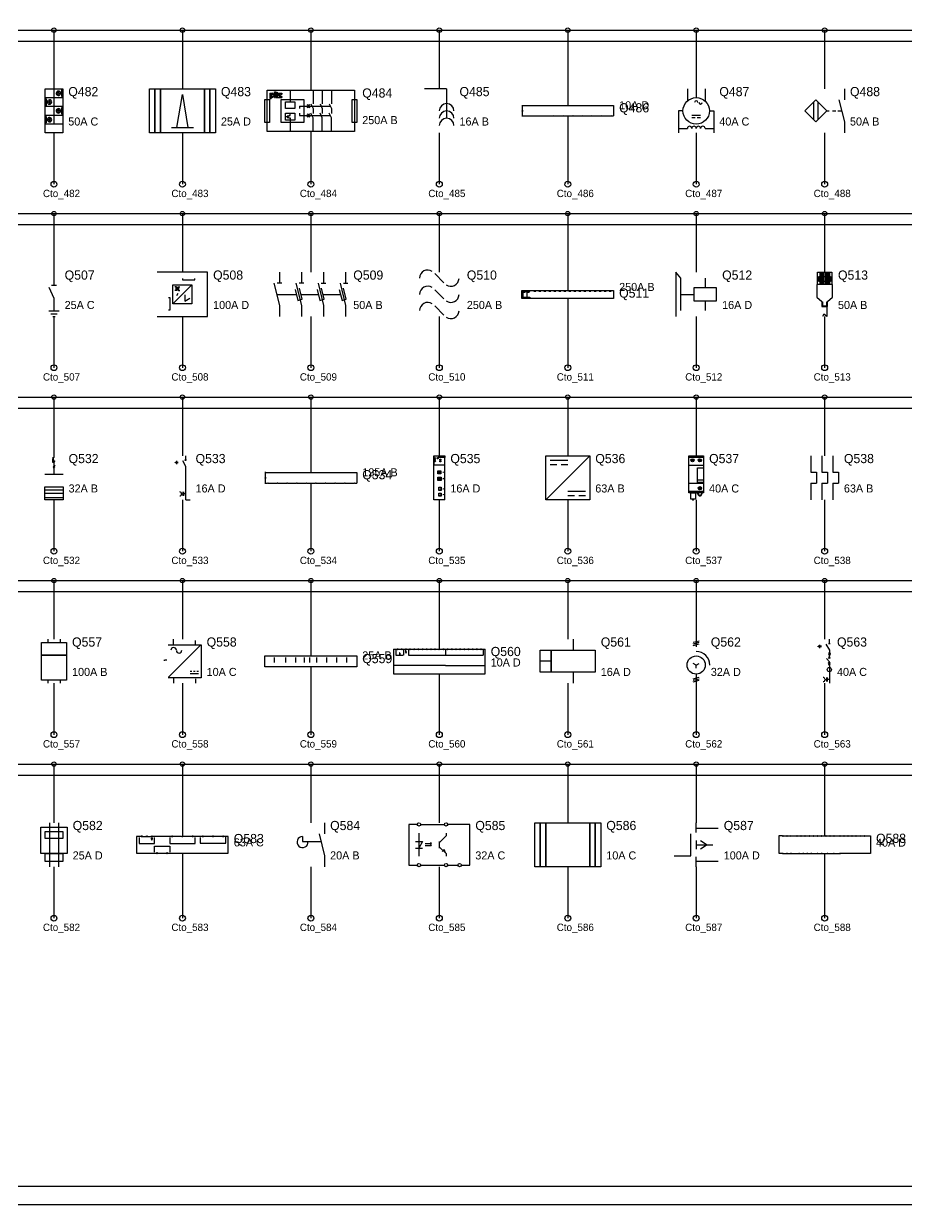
# Model space of a CAD drawing. Header units: metres. Extents: x 2 to 99, y 2 to 133.
# Drawn here: x 27.17 to 51.23, y 2 to 34.18 of the extents above; entities that cross this region are included whole.
import ezdxf

# ---------------------------------------------------------------- set-up
doc = ezdxf.new("R2010")
doc.units = ezdxf.units.M
for name, color, linetype in [('BARRAS_BUSBAR', 7, 'Continuous'), ('COMPONENTES', 7, 'Continuous'), ('FORMATO_LAMINA', 7, 'Continuous'), ('LINEAS_FUERZA', 7, 'Continuous'), ('TEXTOS_CIRCUITO', 7, 'Continuous')]:
    doc.layers.add(name, color=color, linetype=linetype)

msp = doc.modelspace()

# ---------------------------------------------------------------- linework, layer by layer
at = {"layer": 'BARRAS_BUSBAR'}
for p, q in [((5, 34), (96, 34)), ((5, 33.7), (96, 33.7)), ((5, 29), (96, 29)), ((5, 28.7), (96, 28.7)), ((5, 24), (96, 24)), ((5, 23.7), (96, 23.7)), ((5, 19), (96, 19)), ((5, 18.7), (96, 18.7)), ((5, 14), (96, 14)), ((5, 13.7), (96, 13.7))]:
    msp.add_line(p, q, dxfattribs=at)
at = {"layer": 'COMPONENTES'}
for p, q in [((28, 32.4), (28, 31.44)), ((33.886, 32.28), (33.886, 32.136)), ((33.886, 32.28), (33.944, 32.28)), ((33.915, 32.257), (33.915, 32.136)), ((33.915, 32.257), (33.939, 32.257)), ((33.924, 32.188), (33.924, 32.165)), ((33.924, 32.188), (33.939, 32.188)), ((34.011, 32.28), (34.011, 32.165)), ((34.011, 32.28), (34.04, 32.28)), ((34.04, 32.28), (34.04, 32.165)), ((34.052, 32.308), (34.081, 32.308)), ((34.052, 32.308), (34.052, 32.165)), ((34.081, 32.308), (34.081, 32.165)), ((34.093, 32.28), (34.093, 32.257)), ((34.093, 32.28), (34.209, 32.28)), ((34.167, 32.257), (34.093, 32.188)), ((34.093, 32.257), (34.167, 32.257)), ((34.093, 32.188), (34.093, 32.165)), ((34.209, 32.257), (34.135, 32.188)), ((34.135, 32.188), (34.209, 32.188)), ((34.209, 32.28), (34.209, 32.257)), ((34.209, 32.188), (34.209, 32.165)), ((34.438, 32.362), (34.438, 32.05)), ((35.062, 32.362), (35.062, 31.987)), ((35.312, 32.362), (35.312, 31.987)), ((35.562, 32.362), (35.562, 31.987)), ((38.7, 32.4), (38.1, 32.4)), ((38.7, 32.4), (38.7, 32)), ((38.7, 32.2), (38.7, 31.8)), ((45.26, 32.4), (45.26, 32.076)), ((45.5, 32.4), (45.5, 32.16)), ((45.74, 32.4), (45.74, 32.076)), ((49.54, 32.4), (49.54, 32.1)), ((33.886, 32.136), (33.915, 32.136)), ((33.924, 32.165), (33.944, 32.165)), ((34.011, 32.165), (34.04, 32.165)), ((34.052, 32.165), (34.081, 32.165)), ((34.093, 32.165), (34.209, 32.165)), ((34.688, 31.925), (34.688, 31.862)), ((34.688, 31.925), (35.538, 31.925)), ((38.7, 32), (38.7, 31.6)), ((40.766, 31.942), (40.822, 31.942)), ((40.842, 31.942), (41.083, 31.942)), ((41.103, 31.942), (41.345, 31.942)), ((41.364, 31.942), (43.25, 31.942)), ((43.25, 31.942), (43.25, 31.661)), ((34.362, 31.637), (34.312, 31.637)), ((34.362, 31.675), (34.362, 31.6)), ((34.438, 31.55), (34.438, 31.237)), ((34.688, 31.737), (34.688, 31.675)), ((34.688, 31.675), (35.538, 31.675)), ((40.766, 31.661), (41.606, 31.661)), ((41.626, 31.661), (41.868, 31.661)), ((41.887, 31.661), (42.129, 31.661)), ((42.149, 31.661), (42.391, 31.661)), ((42.41, 31.661), (42.652, 31.661)), ((42.672, 31.661), (42.913, 31.661)), ((42.933, 31.661), (43.175, 31.661)), ((43.194, 31.661), (43.25, 31.661)), ((45.14, 31.8), (45.02, 31.8)), ((45.02, 31.8), (45.02, 31.2)), ((45.38, 31.68), (45.62, 31.68)), ((45.38, 31.62), (45.476, 31.62)), ((45.524, 31.62), (45.62, 31.62)), ((45.86, 31.8), (45.98, 31.8)), ((45.98, 31.8), (45.98, 31.2)), ((49.06, 31.8), (49.12, 31.8)), ((49.21, 31.8), (49.3, 31.8)), ((49.36, 31.8), (49.45, 31.8)), ((31.2, 31.35), (31.8, 31.35)), ((45.02, 31.32), (45.26, 31.32)), ((45.74, 31.32), (45.98, 31.32)), ((28, 27.4), (28, 27.047)), ((34.145, 27.4), (34.145, 27.1)), ((34.745, 27.4), (34.745, 27.1)), ((35.345, 27.4), (35.345, 27.1)), ((35.945, 27.4), (35.945, 27.1)), ((38.374, 27.368), (38.626, 27.116)), ((48.865, 27.4), (48.865, 27.284)), ((48.903, 27.4), (48.903, 27.284)), ((48.942, 27.4), (48.942, 27.284)), ((48.981, 27.4), (48.981, 27.284)), ((49.019, 27.4), (49.019, 27.284)), ((49.058, 27.4), (49.058, 27.284)), ((49.097, 27.4), (49.097, 27.284)), ((49.135, 27.4), (49.135, 27.284)), ((27.929, 27.047), (28.071, 27.047)), ((31.243, 26.543), (31.757, 27.057)), ((34.205, 27.1), (34.085, 27.1)), ((34.805, 27.1), (34.685, 27.1)), ((35.285, 27.1), (35.405, 27.1)), ((35.885, 27.1), (36.005, 27.1)), ((45.744, 27.244), (45.744, 26.978)), ((48.865, 27.284), (48.865, 27.071)), ((48.903, 27.284), (48.903, 27.071)), ((48.942, 27.284), (48.942, 27.071)), ((48.981, 27.284), (48.981, 27.071)), ((49.019, 27.284), (49.019, 27.071)), ((49.058, 27.284), (49.058, 27.071)), ((49.097, 27.284), (49.097, 27.071)), ((49.135, 27.284), (49.135, 27.071)), ((27.859, 26.994), (28, 26.694)), ((31.329, 27.006), (31.294, 27.006)), ((31.329, 26.903), (31.294, 26.903)), ((31.346, 26.766), (31.38, 26.834)), ((31.397, 27.006), (31.431, 27.006)), ((31.397, 26.903), (31.431, 26.903)), ((34.085, 26.8), (34.595, 26.8)), ((34.715, 26.8), (35.195, 26.8)), ((35.345, 26.8), (35.795, 26.8)), ((38.374, 26.926), (38.626, 26.674)), ((40.777, 26.879), (40.777, 26.729)), ((40.805, 26.909), (40.805, 26.879)), ((40.805, 26.724), (40.805, 26.693)), ((40.859, 26.909), (40.859, 26.879)), ((40.859, 26.724), (40.859, 26.694)), ((40.886, 26.878), (40.886, 26.728)), ((40.914, 26.909), (40.914, 26.879)), ((40.914, 26.724), (40.914, 26.694)), ((45.078, 26.8), (45.433, 26.8)), ((46.056, 26.978), (45.433, 26.978)), ((45.433, 26.978), (45.433, 26.622)), ((46.056, 26.622), (46.056, 26.978)), ((28, 26.694), (28, 26.341)), ((38.374, 26.484), (38.626, 26.232)), ((45.433, 26.622), (46.056, 26.622)), ((45.744, 26.622), (45.744, 26.356)), ((48.923, 26.587), (48.961, 26.587)), ((48.923, 26.548), (48.961, 26.548)), ((48.923, 26.51), (48.961, 26.51)), ((49.039, 26.587), (49.077, 26.587)), ((49.039, 26.548), (49.077, 26.548)), ((49.039, 26.51), (49.077, 26.51)), ((28.141, 26.341), (27.859, 26.341)), ((27.912, 26.271), (28.088, 26.271)), ((27.965, 26.2), (28.035, 26.2)), ((27.988, 22.317), (27.959, 22.317)), ((27.959, 22.317), (27.959, 22.222)), ((27.959, 22.255), (28.017, 22.255)), ((27.959, 22.222), (28.017, 22.222)), ((28.008, 22.367), (27.992, 22.35)), ((27.992, 22.367), (28.008, 22.35)), ((28, 22.4), (28, 22.359)), ((28, 22.263), (28.017, 22.263)), ((28, 22.247), (28.017, 22.247)), ((28, 22.243), (28, 22.234)), ((28, 22.21), (28, 22.193)), ((28.017, 22.263), (28.017, 22.247)), ((31.292, 22.218), (31.292, 22.207)), ((31.314, 22.239), (31.314, 22.196)), ((31.335, 22.261), (31.335, 22.175)), ((31.346, 22.218), (31.356, 22.218)), ((31.367, 22.239), (31.367, 22.196)), ((31.565, 22.293), (31.608, 22.293)), ((31.587, 22.4), (31.587, 22.293)), ((38.349, 21.2), (38.349, 22.4)), ((38.349, 22.4), (38.651, 22.4)), ((38.356, 22.143), (38.356, 22.4)), ((38.363, 22.344), (38.385, 22.323)), ((38.363, 22.323), (38.385, 22.344)), ((38.363, 22.302), (38.385, 22.281)), ((38.363, 22.281), (38.385, 22.302)), ((38.365, 22.262), (38.386, 22.241)), ((38.365, 22.241), (38.386, 22.262)), ((38.444, 22.344), (38.465, 22.323)), ((38.444, 22.323), (38.465, 22.344)), ((38.517, 22.304), (38.539, 22.283)), ((38.517, 22.283), (38.539, 22.304)), ((38.517, 22.262), (38.539, 22.241)), ((38.517, 22.241), (38.539, 22.262)), ((38.644, 22.357), (38.644, 22.143)), ((38.651, 21.2), (38.651, 22.4)), ((41.4, 21.2), (42.6, 22.4)), ((41.52, 22.28), (42, 22.28)), ((48.625, 22.4), (48.625, 21.95)), ((48.925, 22.4), (48.925, 21.95)), ((49.225, 22.4), (49.225, 21.95)), ((27.752, 21.903), (28.248, 21.903)), ((28.021, 22.127), (27.979, 22.086)), ((28.021, 22.102), (27.979, 22.061)), ((28, 22.193), (28, 21.903)), ((33.766, 21.944), (36.25, 21.944)), ((36.25, 21.944), (36.25, 21.656)), ((38.644, 22.143), (38.356, 22.143)), ((38.474, 21.961), (38.474, 21.936)), ((38.474, 21.961), (38.487, 21.961)), ((38.474, 21.936), (38.487, 21.936)), ((38.487, 21.961), (38.487, 21.971)), ((38.487, 21.971), (38.502, 21.971)), ((38.487, 21.936), (38.487, 21.926)), ((38.487, 21.926), (38.502, 21.926)), ((38.522, 21.971), (38.532, 21.971)), ((38.522, 21.926), (38.532, 21.926)), ((38.527, 21.966), (38.532, 21.966)), ((38.527, 21.961), (38.532, 21.961)), ((38.527, 21.956), (38.532, 21.956)), ((38.527, 21.951), (38.532, 21.951)), ((38.527, 21.946), (38.532, 21.946)), ((38.527, 21.941), (38.532, 21.941)), ((38.527, 21.936), (38.532, 21.936)), ((38.527, 21.931), (38.532, 21.931)), ((41.52, 22.16), (41.7, 22.16)), ((41.82, 22.16), (42, 22.16)), ((48.625, 21.95), (48.775, 21.95)), ((48.775, 21.95), (48.775, 21.65)), ((48.925, 21.95), (49.075, 21.95)), ((49.075, 21.95), (49.075, 21.65)), ((49.225, 21.95), (49.375, 21.95)), ((49.375, 21.95), (49.375, 21.65)), ((33.766, 21.656), (33.822, 21.656)), ((33.842, 21.656), (34.083, 21.656)), ((34.103, 21.656), (34.345, 21.656)), ((34.364, 21.656), (34.606, 21.656)), ((34.626, 21.656), (34.868, 21.656)), ((34.887, 21.656), (35.129, 21.656)), ((35.149, 21.656), (35.391, 21.656)), ((35.41, 21.656), (35.652, 21.656)), ((35.672, 21.656), (35.913, 21.656)), ((35.933, 21.656), (36.175, 21.656)), ((36.194, 21.656), (36.25, 21.656)), ((38.477, 21.786), (38.477, 21.761)), ((38.477, 21.786), (38.489, 21.786)), ((38.477, 21.761), (38.489, 21.761)), ((38.489, 21.786), (38.489, 21.796)), ((38.489, 21.796), (38.504, 21.796)), ((38.489, 21.761), (38.489, 21.751)), ((38.489, 21.751), (38.504, 21.751)), ((38.524, 21.796), (38.534, 21.796)), ((38.524, 21.751), (38.534, 21.751)), ((38.529, 21.791), (38.534, 21.791)), ((38.529, 21.786), (38.534, 21.786)), ((38.529, 21.781), (38.534, 21.781)), ((38.529, 21.776), (38.534, 21.776)), ((38.529, 21.771), (38.534, 21.771)), ((38.529, 21.766), (38.534, 21.766)), ((38.529, 21.761), (38.534, 21.761)), ((38.529, 21.756), (38.534, 21.756)), ((48.625, 21.65), (48.625, 21.2)), ((48.625, 21.65), (48.775, 21.65)), ((48.925, 21.65), (48.925, 21.2)), ((48.925, 21.65), (49.075, 21.65)), ((49.225, 21.65), (49.225, 21.2)), ((49.225, 21.65), (49.375, 21.65)), ((27.752, 21.469), (28.248, 21.469)), ((27.752, 21.386), (28.248, 21.386)), ((27.752, 21.262), (28.248, 21.262)), ((31.48, 21.361), (31.512, 21.361)), ((31.514, 21.414), (31.514, 21.307)), ((31.533, 21.414), (31.533, 21.307)), ((31.587, 21.361), (31.533, 21.361)), ((42, 21.44), (42.48, 21.44)), ((42, 21.32), (42.18, 21.32)), ((42.3, 21.32), (42.48, 21.32)), ((45.557, 21.336), (45.53, 21.393)), ((45.55, 21.381), (45.544, 21.393)), ((45.55, 21.382), (45.569, 21.342)), ((45.562, 21.393), (45.553, 21.389)), ((45.651, 21.382), (45.632, 21.342)), ((45.639, 21.393), (45.648, 21.389)), ((45.641, 21.331), (45.641, 21.331)), ((45.644, 21.336), (45.671, 21.393)), ((45.651, 21.381), (45.656, 21.393)), ((31.59, 21.2), (31.708, 21.2)), ((38.651, 21.2), (38.349, 21.2)), ((27.829, 17.4), (27.829, 17.314)), ((28.171, 17.4), (28.171, 17.331)), ((31.26, 17.25), (31.26, 17.4)), ((42.15, 17.4), (42.15, 17.1)), ((45.5, 17.4), (45.5, 17.193)), ((49.125, 17.4), (49.125, 17.287)), ((31.995, 17.235), (31.125, 16.365)), ((31.86, 17.25), (31.86, 17.37)), ((37.25, 17.128), (37.25, 16.458)), ((37.25, 17.128), (37.347, 17.128)), ((37.318, 17.122), (37.318, 16.969)), ((37.381, 17.128), (37.46, 17.128)), ((37.494, 17.128), (37.574, 17.128)), ((37.523, 17.122), (37.523, 16.969)), ((37.568, 17.054), (37.614, 17.054)), ((37.591, 17.054), (37.591, 17.111)), ((37.608, 17.128), (37.688, 17.128)), ((37.659, 17.128), (37.659, 16.969)), ((37.722, 17.128), (37.801, 17.128)), ((37.835, 17.128), (37.915, 17.128)), ((37.949, 17.128), (38.028, 17.128)), ((38.062, 17.128), (38.142, 17.128)), ((38.176, 17.128), (38.256, 17.128)), ((38.29, 17.128), (38.369, 17.128)), ((38.403, 17.128), (38.483, 17.128)), ((38.517, 17.128), (38.597, 17.128)), ((38.631, 17.128), (38.71, 17.128)), ((38.67, 17.128), (38.67, 16.969)), ((38.744, 17.128), (38.824, 17.128)), ((38.858, 17.128), (38.938, 17.128)), ((38.972, 17.128), (39.051, 17.128)), ((39.085, 17.128), (39.165, 17.128)), ((39.199, 17.128), (39.278, 17.128)), ((39.312, 17.128), (39.392, 17.128)), ((39.426, 17.128), (39.506, 17.128)), ((39.54, 17.128), (39.619, 17.128)), ((39.653, 17.128), (39.733, 17.128)), ((39.693, 17.128), (39.693, 16.969)), ((39.733, 17.128), (39.75, 17.128)), ((39.75, 16.458), (39.75, 17.128)), ((45.417, 17.317), (45.583, 17.359)), ((45.417, 17.276), (45.583, 17.317)), ((45.417, 17.234), (45.583, 17.276)), ((48.814, 17.208), (48.814, 17.196)), ((48.836, 17.23), (48.836, 17.185)), ((48.859, 17.253), (48.859, 17.162)), ((48.87, 17.208), (48.882, 17.208)), ((48.893, 17.23), (48.893, 17.185)), ((49.102, 17.287), (49.148, 17.287)), ((30.99, 16.83), (31.02, 16.83)), ((31.08, 16.83), (31.02, 16.83)), ((34.011, 16.765), (34.011, 16.9)), ((34.317, 16.765), (34.317, 16.9)), ((34.588, 16.765), (34.588, 16.9)), ((34.825, 16.765), (34.825, 16.9)), ((34.961, 16.9), (34.961, 16.765)), ((35.165, 16.765), (35.165, 16.9)), ((35.436, 16.765), (35.436, 16.9)), ((35.707, 16.765), (35.707, 16.9)), ((35.979, 16.765), (35.979, 16.9)), ((37.318, 16.969), (37.517, 16.969)), ((37.58, 17.043), (37.602, 17.043)), ((37.585, 17.032), (37.597, 17.032)), ((37.659, 16.969), (38.67, 16.969)), ((38.67, 16.969), (39.693, 16.969)), ((41.55, 16.8), (41.25, 16.8)), ((45.5, 16.697), (45.417, 16.738)), ((45.5, 16.697), (45.583, 16.738)), ((49.128, 17.016), (49.105, 16.97)), ((49.128, 17.049), (49.106, 17.004)), ((49.151, 16.879), (49.106, 16.925)), ((49.106, 16.879), (49.151, 16.925)), ((49.128, 16.732), (49.106, 16.777)), ((49.128, 16.698), (49.106, 16.743)), ((49.128, 17.049), (49.151, 17.004)), ((49.128, 17.016), (49.151, 16.97)), ((49.128, 16.902), (49.128, 17.004)), ((49.128, 16.732), (49.151, 16.777)), ((49.128, 16.698), (49.151, 16.743)), ((31.71, 16.53), (31.755, 16.53)), ((31.71, 16.47), (31.935, 16.47)), ((31.8, 16.53), (31.845, 16.53)), ((31.89, 16.53), (31.935, 16.53)), ((38.665, 16.685), (37.25, 16.685)), ((37.256, 16.458), (38.659, 16.458)), ((38.665, 16.685), (39.744, 16.685)), ((38.665, 16.458), (39.75, 16.458)), ((42.15, 16.5), (42.15, 16.2)), ((45.5, 16.614), (45.5, 16.697)), ((45.5, 16.448), (45.5, 16.2)), ((49.128, 16.687), (49.128, 16.2)), ((27.829, 16.286), (27.829, 16.2)), ((28.171, 16.286), (28.171, 16.2)), ((31.26, 16.35), (31.26, 16.2)), ((31.86, 16.32), (31.86, 16.2)), ((45.417, 16.324), (45.583, 16.366)), ((45.417, 16.283), (45.583, 16.324)), ((45.417, 16.241), (45.583, 16.283)), ((49.012, 16.302), (49.046, 16.302)), ((49.049, 16.358), (49.049, 16.245)), ((49.068, 16.358), (49.068, 16.245)), ((49.125, 16.302), (49.068, 16.302)), ((27.88, 12.4), (27.88, 11.2)), ((28.12, 12.4), (28.12, 11.2)), ((35.375, 12.4), (35.375, 12.1)), ((38.002, 12.354), (38.629, 12.354)), ((45.5, 12.13), (45.5, 12.4)), ((45.5, 12.25), (46.1, 12.25)), ((30.41, 12.029), (30.507, 12.029)), ((30.549, 12.029), (30.646, 12.029)), ((30.639, 11.967), (30.694, 11.967)), ((30.646, 11.953), (30.688, 11.953)), ((30.66, 11.939), (30.674, 11.939)), ((30.667, 12.008), (30.667, 11.974)), ((31.201, 12.029), (30.688, 12.029)), ((31.479, 12.029), (31.243, 12.029)), ((31.757, 12.029), (31.521, 12.029)), ((32.035, 12.029), (31.799, 12.029)), ((32.312, 12.029), (32.076, 12.029)), ((32.59, 12.029), (32.354, 12.029)), ((37.946, 12.114), (37.946, 11.486)), ((45.5, 11.92), (45.5, 11.68)), ((47.844, 12.039), (47.75, 12.039)), ((47.75, 12.039), (47.75, 11.561)), ((47.872, 12.039), (47.956, 12.039)), ((47.983, 12.039), (48.067, 12.039)), ((48.094, 12.039), (48.233, 12.039)), ((48.261, 12.039), (48.344, 12.039)), ((48.372, 12.039), (48.456, 12.039)), ((48.483, 12.039), (48.567, 12.039)), ((48.594, 12.039), (48.678, 12.039)), ((48.706, 12.039), (48.789, 12.039)), ((48.817, 12.039), (48.9, 12.039)), ((48.928, 12.039), (49.017, 12.039)), ((49.044, 12.039), (49.128, 12.039)), ((49.15, 12.039), (49.233, 12.039)), ((49.272, 12.039), (49.406, 12.039)), ((49.428, 12.039), (49.511, 12.039)), ((49.55, 12.039), (49.628, 12.039)), ((49.656, 12.039), (49.739, 12.039)), ((49.772, 12.039), (49.85, 12.039)), ((49.878, 12.039), (49.961, 12.039)), ((49.989, 12.039), (50.072, 12.039)), ((50.1, 12.039), (50.25, 12.039)), ((34.805, 11.89), (35.285, 11.89)), ((37.854, 11.708), (38.038, 11.708)), ((38.112, 11.837), (38.26, 11.837)), ((38.112, 11.782), (38.26, 11.782)), ((38.5, 11.892), (38.5, 11.708)), ((45.5, 11.8), (45.95, 11.8)), ((30.826, 11.571), (31.062, 11.571)), ((45.5, 11.2), (45.5, 11.47)), ((45.5, 11.35), (46.1, 11.35)), ((47.844, 11.561), (47.756, 11.561)), ((47.875, 11.561), (47.958, 11.561)), ((47.986, 11.561), (48.069, 11.561)), ((48.094, 11.561), (48.294, 11.561)), ((48.322, 11.561), (48.4, 11.561)), ((48.433, 11.561), (48.511, 11.561)), ((48.539, 11.561), (48.622, 11.561)), ((48.65, 11.561), (48.789, 11.561)), ((48.817, 11.561), (48.9, 11.561)), ((48.928, 11.561), (49.061, 11.561)), ((49.1, 11.561), (49.233, 11.561)), ((49.267, 11.561), (49.4, 11.561)), ((38.002, 11.246), (38.629, 11.246)), ((38.74, 11.246), (38.998, 11.246))]:
    msp.add_line(p, q, dxfattribs=at)
for points in [[(27.76, 32.4), (28.24, 32.4), (28.24, 31.2), (27.76, 31.2)], [(28.21, 32.37), (28.24, 32.37), (28.24, 32.19), (28.21, 32.19)], [(28.21, 32.31), (28.24, 32.31), (28.24, 32.25), (28.21, 32.25)], [(30.6, 32.4), (30.75, 32.4), (30.75, 31.2), (30.6, 31.2)], [(30.75, 32.4), (30.9, 32.4), (30.9, 31.2), (30.75, 31.2)], [(30.9, 32.4), (32.1, 32.4), (32.1, 31.2), (30.9, 31.2)], [(32.1, 32.4), (32.25, 32.4), (32.25, 31.2), (32.1, 31.2)], [(32.25, 32.4), (32.4, 32.4), (32.4, 31.2), (32.25, 31.2)], [(33.812, 32.362), (36.188, 32.362), (36.188, 31.237), (33.812, 31.237)], [(27.76, 32.16), (28.24, 32.16), (28.24, 31.92), (27.76, 31.92)], [(27.76, 32.13), (27.79, 32.13), (27.79, 31.95), (27.76, 31.95)], [(27.76, 32.07), (27.79, 32.07), (27.79, 32.01), (27.76, 32.01)], [(28.21, 31.89), (28.24, 31.89), (28.24, 31.71), (28.21, 31.71)], [(33.75, 32.112), (33.875, 32.112), (33.875, 31.487), (33.75, 31.487)], [(34.188, 32.112), (34.812, 32.112), (34.812, 31.487), (34.188, 31.487)], [(34.312, 32.05), (34.562, 32.05), (34.562, 31.862), (34.312, 31.862)], [(36.125, 32.112), (36.25, 32.112), (36.25, 31.487), (36.125, 31.487)], [(27.76, 31.68), (28.24, 31.68), (28.24, 31.44), (27.76, 31.44)], [(27.76, 31.65), (27.79, 31.65), (27.79, 31.47), (27.76, 31.47)], [(27.76, 31.59), (27.79, 31.59), (27.79, 31.53), (27.76, 31.53)], [(28.21, 31.83), (28.24, 31.83), (28.24, 31.77), (28.21, 31.77)], [(34.312, 31.737), (34.562, 31.737), (34.562, 31.55), (34.312, 31.55)], [(31.243, 27.057), (31.757, 27.057), (31.757, 26.543), (31.243, 26.543)], [(48.845, 27.284), (49.155, 27.284), (49.155, 27.148), (48.845, 27.148)], [(31.329, 27.006), (31.346, 27.006), (31.346, 26.903), (31.329, 26.903)], [(31.38, 27.006), (31.397, 27.006), (31.397, 26.903), (31.38, 26.903)], [(40.75, 26.909), (43.25, 26.909), (43.25, 26.691), (40.75, 26.691)], [(38.491, 22.4), (38.651, 22.4), (38.651, 22.357), (38.491, 22.357)], [(41.4, 22.4), (42.6, 22.4), (42.6, 21.2), (41.4, 21.2)], [(45.299, 22.4), (45.701, 22.4), (45.701, 21.393), (45.299, 21.393)], [(45.299, 22.4), (45.701, 22.4), (45.701, 22.355), (45.299, 22.355)], [(38.457, 21.991), (38.544, 21.991), (38.544, 21.904), (38.457, 21.904)], [(38.457, 21.991), (38.467, 21.991), (38.467, 21.974), (38.457, 21.974)], [(38.457, 21.921), (38.467, 21.921), (38.467, 21.904), (38.457, 21.904)], [(38.502, 21.984), (38.507, 21.984), (38.507, 21.914), (38.502, 21.914)], [(38.507, 21.984), (38.532, 21.984), (38.532, 21.914), (38.507, 21.914)], [(45.299, 22.148), (45.701, 22.148), (45.701, 21.645), (45.299, 21.645)], [(45.534, 22.076), (45.701, 22.076), (45.701, 21.74), (45.534, 21.74)], [(38.459, 21.816), (38.547, 21.816), (38.547, 21.728), (38.459, 21.728)], [(38.459, 21.816), (38.469, 21.816), (38.469, 21.798), (38.459, 21.798)], [(38.459, 21.746), (38.469, 21.746), (38.469, 21.728), (38.459, 21.728)], [(38.504, 21.809), (38.509, 21.809), (38.509, 21.738), (38.504, 21.738)], [(38.509, 21.809), (38.534, 21.809), (38.534, 21.738), (38.509, 21.738)], [(45.534, 21.741), (45.701, 21.741), (45.701, 21.674), (45.534, 21.674)], [(27.752, 21.552), (28.248, 21.552), (28.248, 21.2), (27.752, 21.2)], [(38.484, 21.545), (38.549, 21.545), (38.549, 21.458), (38.484, 21.458)], [(38.484, 21.385), (38.549, 21.385), (38.549, 21.297), (38.484, 21.297)], [(38.489, 21.538), (38.544, 21.538), (38.544, 21.465), (38.489, 21.465)], [(38.489, 21.377), (38.544, 21.377), (38.544, 21.305), (38.489, 21.305)], [(45.299, 21.438), (45.701, 21.438), (45.701, 21.393), (45.299, 21.393)], [(45.349, 21.393), (45.48, 21.393), (45.48, 21.222), (45.349, 21.222)], [(27.657, 17.314), (28.343, 17.314), (28.343, 16.971), (27.657, 16.971)], [(41.25, 17.1), (41.55, 17.1), (41.55, 16.5), (41.25, 16.5)], [(41.55, 17.1), (42.75, 17.1), (42.75, 16.5), (41.55, 16.5)], [(27.657, 16.971), (28.343, 16.971), (28.343, 16.286), (27.657, 16.286)], [(33.75, 16.949), (36.25, 16.949), (36.25, 16.651), (33.75, 16.651)], [(27.64, 12.28), (28.36, 12.28), (28.36, 11.56), (27.64, 11.56)], [(41.1, 12.4), (41.25, 12.4), (41.25, 11.2), (41.1, 11.2)], [(41.25, 12.4), (41.4, 12.4), (41.4, 11.2), (41.25, 11.2)], [(41.4, 12.4), (42.6, 12.4), (42.6, 11.2), (41.4, 11.2)], [(42.6, 12.4), (42.75, 12.4), (42.75, 11.2), (42.6, 11.2)], [(42.75, 12.4), (42.9, 12.4), (42.9, 11.2), (42.75, 11.2)], [(27.76, 12.16), (28.24, 12.16), (28.24, 11.968), (27.76, 11.968)], [(27.76, 11.56), (28.24, 11.56), (28.24, 11.344), (27.76, 11.344)]]:
    msp.add_lwpolyline(points, close=True, dxfattribs=at)
for points in [[(31.35, 31.35), (31.5, 32.25), (31.65, 31.35)], [(35, 31.987), (35.062, 31.862), (35.062, 31.729)], [(35.25, 31.987), (35.312, 31.862), (35.312, 31.729)], [(35.5, 31.987), (35.562, 31.862), (35.562, 31.729)], [(40.766, 31.642), (40.766, 31.792), (40.75, 31.802), (40.783, 31.802), (40.766, 31.811), (40.766, 31.958)], [(48.76, 32.1), (48.46, 31.8), (48.76, 31.5), (49.06, 31.8), (48.76, 32.1), (48.7, 32.04), (48.7, 31.59), (48.7, 31.56), (48.76, 31.5), (48.82, 31.56), (48.82, 32.04)], [(49.39, 32.1), (49.54, 31.5), (49.54, 31.2)], [(34.362, 31.637), (34.413, 31.675), (34.438, 31.675), (34.438, 31.712)], [(34.362, 31.637), (34.375, 31.662), (34.388, 31.65)], [(34.362, 31.637), (34.413, 31.612), (34.438, 31.612), (34.438, 31.55)], [(35.062, 31.237), (35.062, 31.612), (35, 31.737)], [(35.312, 31.237), (35.312, 31.612), (35.25, 31.737)], [(35.562, 31.237), (35.562, 31.612), (35.5, 31.737)], [(30.814, 26.2), (32.186, 26.2), (32.186, 27.4), (30.814, 27.4)], [(45.078, 26.356), (45.078, 27.244), (44.944, 27.4), (44.944, 26.2)], [(48.806, 27.4), (49.194, 27.4), (49.194, 27.071), (48.806, 27.071), (48.806, 27.4), (48.826, 27.4)], [(31.5, 27.229), (31.5, 27.194), (31.843, 27.194), (31.843, 27.229)], [(33.995, 27.1), (34.145, 26.5), (34.145, 26.2)], [(34.595, 27.1), (34.745, 26.5), (34.745, 26.2)], [(35.195, 27.1), (35.345, 26.5), (35.345, 26.2)], [(35.795, 27.1), (35.945, 26.5), (35.945, 26.2)], [(48.787, 27.071), (48.787, 26.723), (48.923, 26.606), (48.923, 26.471), (49.077, 26.471), (49.077, 26.606), (49.213, 26.723), (49.213, 27.071), (48.806, 27.071)], [(31.123, 26.714), (31.157, 26.714), (31.157, 26.371), (31.123, 26.371)], [(31.569, 26.783), (31.569, 26.611), (31.706, 26.697)], [(34.574, 26.935), (34.649, 26.635), (34.766, 26.665), (34.691, 26.965)], [(35.174, 26.935), (35.249, 26.635), (35.366, 26.665), (35.291, 26.965)], [(35.774, 26.935), (35.849, 26.635), (35.966, 26.665), (35.891, 26.965)], [(40.75, 26.906), (40.75, 26.879), (40.968, 26.879), (40.968, 26.909)], [(40.75, 26.694), (40.75, 26.726), (40.968, 26.726), (40.968, 26.694)], [(40.832, 26.879), (40.832, 26.852), (40.777, 26.852)], [(40.941, 26.876), (40.941, 26.849), (40.886, 26.849)], [(41.078, 26.906), (41.078, 26.882), (41.132, 26.882), (41.132, 26.906)], [(41.214, 26.906), (41.214, 26.882), (41.269, 26.882), (41.269, 26.906)], [(41.35, 26.906), (41.35, 26.882), (41.405, 26.882), (41.405, 26.906)], [(41.487, 26.906), (41.487, 26.882), (41.541, 26.882), (41.541, 26.906)], [(41.623, 26.906), (41.623, 26.882), (41.678, 26.882), (41.678, 26.906)], [(41.76, 26.906), (41.76, 26.882), (41.814, 26.882), (41.814, 26.906)], [(41.896, 26.906), (41.896, 26.882), (41.951, 26.882), (41.951, 26.906)], [(42.033, 26.906), (42.033, 26.882), (42.087, 26.882), (42.087, 26.906)], [(42.169, 26.906), (42.169, 26.882), (42.224, 26.882), (42.224, 26.906)], [(42.306, 26.906), (42.306, 26.882), (42.36, 26.882), (42.36, 26.906)], [(42.442, 26.906), (42.442, 26.882), (42.497, 26.882), (42.497, 26.906)], [(42.579, 26.906), (42.579, 26.882), (42.633, 26.882), (42.633, 26.906)], [(42.715, 26.906), (42.715, 26.882), (42.77, 26.882), (42.77, 26.906)], [(42.852, 26.906), (42.852, 26.882), (42.906, 26.882), (42.906, 26.906)], [(42.988, 26.906), (42.988, 26.882), (43.043, 26.882), (43.043, 26.906)], [(43.124, 26.906), (43.124, 26.882), (43.179, 26.882), (43.179, 26.906)], [(48.942, 26.49), (49.058, 26.49), (49.058, 26.2), (48.981, 26.258), (48.942, 26.2)], [(28, 22.263), (28, 22.276), (27.979, 22.359)], [(31.501, 22.271), (31.587, 22.121), (31.587, 21.2)], [(45.391, 22.308), (45.402, 22.288), (45.422, 22.299), (45.43, 22.285), (45.411, 22.274), (45.422, 22.255), (45.407, 22.246), (45.396, 22.265), (45.377, 22.254), (45.368, 22.269), (45.388, 22.28), (45.376, 22.299)], [(45.592, 22.308), (45.603, 22.288), (45.623, 22.299), (45.631, 22.285), (45.612, 22.274), (45.623, 22.255), (45.608, 22.246), (45.597, 22.265), (45.578, 22.254), (45.57, 22.269), (45.589, 22.28), (45.578, 22.299)], [(33.766, 21.64), (33.766, 21.793), (33.75, 21.803), (33.783, 21.803), (33.766, 21.813), (33.766, 21.96)], [(38.596, 21.95), (38.632, 21.963), (38.632, 21.937)], [(38.6, 21.774), (38.636, 21.787), (38.636, 21.762)], [(38.597, 21.499), (38.632, 21.512), (38.632, 21.486)], [(38.597, 21.343), (38.632, 21.356), (38.632, 21.33)], [(45.553, 21.389), (45.551, 21.387), (45.549, 21.385), (45.55, 21.382), (45.55, 21.381)], [(45.557, 21.336), (45.559, 21.331), (45.562, 21.326), (45.566, 21.323), (45.57, 21.319), (45.574, 21.316), (45.579, 21.313), (45.584, 21.311), (45.589, 21.31), (45.595, 21.309), (45.6, 21.308)], [(45.569, 21.342), (45.575, 21.333), (45.583, 21.326), (45.594, 21.322), (45.605, 21.322), (45.615, 21.325), (45.619, 21.327), (45.623, 21.33), (45.627, 21.334), (45.63, 21.338), (45.632, 21.342)], [(45.592, 21.547), (45.603, 21.528), (45.623, 21.539), (45.631, 21.525), (45.612, 21.513), (45.623, 21.494), (45.608, 21.486), (45.597, 21.505), (45.578, 21.494), (45.57, 21.508), (45.589, 21.52), (45.578, 21.539)], [(45.6, 21.308), (45.605, 21.308), (45.61, 21.309), (45.615, 21.31), (45.619, 21.312), (45.624, 21.314), (45.628, 21.317), (45.632, 21.32), (45.635, 21.323), (45.639, 21.327), (45.641, 21.331)], [(45.641, 21.331), (45.642, 21.331), (45.642, 21.332), (45.642, 21.332), (45.643, 21.333), (45.643, 21.333), (45.643, 21.334), (45.643, 21.335), (45.644, 21.335), (45.644, 21.336), (45.644, 21.336)], [(45.648, 21.389), (45.65, 21.387), (45.651, 21.385), (45.651, 21.382), (45.651, 21.381)], [(45.388, 21.222), (45.399, 21.2), (45.405, 21.2), (45.408, 21.203), (45.411, 21.2), (45.422, 21.2), (45.433, 21.222)], [(31.11, 17.25), (32.01, 17.25), (32.01, 16.35), (31.11, 16.35)], [(49.035, 17.264), (49.128, 17.106), (49.128, 17.038)], [(37.415, 17.026), (37.415, 17.003), (37.403, 17.003), (37.42, 16.992), (37.438, 17.003), (37.426, 17.003), (37.426, 17.026), (37.415, 17.026), (37.415, 17.02)], [(49.128, 16.743), (49.128, 16.789), (49.049, 16.879)], [(37.891, 12.354), (37.669, 12.354), (37.669, 11.246), (37.891, 11.246)], [(39.109, 11.246), (39.331, 11.246), (39.331, 12.354), (38.74, 12.354)], [(30.368, 12.029), (30.25, 12.029), (30.25, 11.571), (30.785, 11.571)], [(30.319, 12.001), (30.319, 11.835), (30.736, 11.835), (30.736, 12.001)], [(31.104, 11.571), (32.75, 11.571), (32.75, 12.029), (32.632, 12.029)], [(31.153, 11.994), (31.153, 11.835), (31.847, 11.835), (31.847, 12.001)], [(31.986, 12.001), (31.986, 11.842), (32.681, 11.842), (32.681, 12.008)], [(34.775, 12.025), (34.775, 11.89), (34.925, 11.89)], [(35.225, 12.1), (35.375, 11.5), (35.375, 11.2)], [(38.685, 12.114), (38.685, 12.04), (38.5, 11.855), (38.5, 11.745), (38.685, 11.56), (38.685, 11.486)], [(44.9, 11.5), (45.35, 11.5), (45.35, 12.1)], [(45.62, 11.92), (45.8, 11.8), (45.62, 11.68)], [(50.25, 12.039), (50.25, 11.561), (49.428, 11.561)], [(30.736, 11.599), (30.736, 11.765), (31.153, 11.765), (31.153, 11.599)], [(37.854, 11.892), (38.038, 11.892), (37.946, 11.708)], [(38.297, 11.837), (38.26, 11.855), (38.26, 11.818)], [(38.297, 11.782), (38.26, 11.8), (38.26, 11.763)], [(38.666, 11.578), (38.629, 11.671), (38.574, 11.615)]]:
    msp.add_lwpolyline(points, dxfattribs=at)
for centre, radius in [((28.09, 32.28), 0.0075), ((28.12, 32.31), 0.0075), ((28.12, 32.28), 0.0075), ((28.12, 32.25), 0.0075), ((28.15, 32.28), 0.0075), ((34.026, 32.305), 0.0174), ((27.85, 32.04), 0.0075), ((27.88, 32.07), 0.0075), ((27.88, 32.04), 0.0075), ((27.88, 32.01), 0.0075), ((27.91, 32.04), 0.0075), ((40.832, 31.942), 0.00817), ((41.093, 31.942), 0.00817), ((41.355, 31.942), 0.00817), ((45.5, 31.8), 0.36), ((27.85, 31.56), 0.0075), ((27.88, 31.59), 0.0075), ((27.88, 31.56), 0.0075), ((27.88, 31.53), 0.0075), ((27.91, 31.56), 0.0075), ((28.09, 31.8), 0.0075), ((28.12, 31.83), 0.0075), ((28.12, 31.8), 0.0075), ((28.12, 31.77), 0.0075), ((28.15, 31.8), 0.0075), ((41.616, 31.661), 0.00817), ((41.877, 31.661), 0.00817), ((42.139, 31.661), 0.00817), ((42.4, 31.661), 0.00817), ((42.662, 31.661), 0.00817), ((42.923, 31.661), 0.00817), ((43.185, 31.661), 0.00817), ((40.777, 26.852), 0.00273), ((40.886, 26.849), 0.00273), ((31.587, 22.282), 0.0107), ((38.374, 22.334), 0.0157), ((38.374, 22.292), 0.0157), ((38.376, 22.251), 0.0157), ((38.455, 22.334), 0.0157), ((38.528, 22.293), 0.0157), ((38.528, 22.251), 0.0157), ((45.399, 22.277), 0.0447), ((45.601, 22.277), 0.0447), ((28, 21.903), 0.00828), ((28.021, 22.127), 0.00414), ((33.832, 21.656), 0.00817), ((34.093, 21.656), 0.00817), ((34.355, 21.656), 0.00817), ((34.616, 21.656), 0.00817), ((34.877, 21.656), 0.00817), ((35.139, 21.656), 0.00817), ((35.4, 21.656), 0.00817), ((35.662, 21.656), 0.00817), ((35.923, 21.656), 0.00817), ((36.185, 21.656), 0.00817), ((45.601, 21.516), 0.0447), ((37.364, 17.128), 0.0142), ((37.477, 17.128), 0.0142), ((37.591, 17.128), 0.0142), ((37.705, 17.128), 0.0142), ((37.818, 17.128), 0.0142), ((37.932, 17.128), 0.0142), ((38.045, 17.128), 0.0142), ((38.159, 17.128), 0.0142), ((38.273, 17.128), 0.0142), ((38.386, 17.128), 0.0142), ((38.5, 17.128), 0.0142), ((38.614, 17.128), 0.0142), ((38.727, 17.128), 0.0142), ((38.841, 17.128), 0.0142), ((38.955, 17.128), 0.0142), ((39.068, 17.128), 0.0142), ((39.182, 17.128), 0.0142), ((39.295, 17.128), 0.0142), ((39.409, 17.128), 0.0142), ((39.523, 17.128), 0.0142), ((39.636, 17.128), 0.0142), ((45.5, 16.697), 0.248), ((49.128, 16.574), 0.0577), ((37.946, 12.354), 0.0462), ((38.685, 12.354), 0.0462), ((30.389, 12.029), 0.0156), ((30.528, 12.029), 0.0156), ((30.667, 12.029), 0.0156), ((31.222, 12.029), 0.0156), ((31.5, 12.029), 0.0156), ((31.778, 12.029), 0.0156), ((32.056, 12.029), 0.0156), ((32.333, 12.029), 0.0156), ((32.611, 12.029), 0.0156), ((47.861, 12.039), 0.0124), ((47.972, 12.039), 0.0124), ((48.083, 12.039), 0.0124), ((48.25, 12.039), 0.0124), ((48.361, 12.039), 0.0124), ((48.472, 12.039), 0.0124), ((48.583, 12.039), 0.0124), ((48.694, 12.039), 0.0124), ((48.806, 12.039), 0.0124), ((48.917, 12.039), 0.0124), ((49.028, 12.039), 0.0124), ((49.139, 12.039), 0.0124), ((49.25, 12.039), 0.0124), ((49.417, 12.039), 0.0124), ((49.528, 12.039), 0.0124), ((49.639, 12.039), 0.0124), ((49.75, 12.039), 0.0124), ((49.861, 12.039), 0.0124), ((49.972, 12.039), 0.0124), ((50.083, 12.039), 0.0124), ((30.806, 11.571), 0.0156), ((31.083, 11.571), 0.0156), ((37.946, 11.246), 0.0462), ((38.685, 11.246), 0.0462), ((39.054, 11.246), 0.0462), ((47.861, 11.561), 0.0124), ((47.972, 11.561), 0.0124), ((48.083, 11.561), 0.0124), ((48.306, 11.561), 0.0124), ((48.417, 11.561), 0.0124), ((48.528, 11.561), 0.0124), ((48.639, 11.561), 0.0124), ((48.806, 11.561), 0.0124), ((48.917, 11.561), 0.0124), ((49.078, 11.561), 0.0124), ((49.25, 11.561), 0.0124), ((49.417, 11.561), 0.0124)]:
    msp.add_circle(centre, radius, dxfattribs=at)
for centre, radius, start, end in [((28.12, 32.28), 0.0675, 90, 90), ((28.12, 32.28), 0.06, 321, 669), ((28.162, 32.238), 0.006, 45, 225), ((33.938, 32.222), 0.0346, 270, 450), ((33.944, 32.222), 0.0578, 270, 450), ((27.88, 32.04), 0.0675, 90, 90), ((27.88, 32.04), 0.06, 321, 669), ((27.922, 31.998), 0.006, 45, 225), ((28.12, 31.8), 0.0675, 90, 90), ((28.12, 31.8), 0.06, 141, 489), ((34.9, 31.925), 0.0375, 270, 450), ((34.975, 31.925), 0.0375, 90, 270), ((38.7, 31.8), 0.2, 0, 180), ((45.5, 32.028), 0.045, 0, 180), ((45.62, 32.028), 0.045, 180, 360), ((27.88, 31.56), 0.0675, 90, 90), ((27.88, 31.56), 0.06, 141, 489), ((27.838, 31.602), 0.006, 226, 406), ((28.078, 31.842), 0.006, 226, 406), ((34.9, 31.675), 0.0375, 270, 450), ((34.975, 31.675), 0.0375, 90, 270), ((38.7, 31.6), 0.2, 0, 180), ((38.7, 31.4), 0.2, 0, 180), ((45.32, 31.32), 0.06, 0, 180), ((45.44, 31.32), 0.06, 0, 180), ((45.56, 31.32), 0.06, 0, 180), ((45.68, 31.32), 0.06, 0, 180), ((38.184, 27.242), 0.221, 56, 180), ((38.816, 27.242), 0.221, 234, 358), ((38.184, 26.8), 0.221, 56, 180), ((38.816, 26.8), 0.221, 234, 358), ((38.184, 26.358), 0.221, 56, 180), ((38.816, 26.358), 0.221, 234, 358), ((28, 22.222), 0.0134, 270, 450), ((31.426, 21.361), 0.0536, 270, 450), ((31.26, 17.1), 0.075, 5, 180), ((31.41, 17.1), 0.075, 185, 360), ((45.5, 16.697), 0.372, 0, 90), ((48.955, 16.302), 0.0566, 270, 450), ((34.775, 11.875), 0.15, 90, 365)]:
    msp.add_arc(centre, radius, start, end, dxfattribs=at)
at = {"layer": 'FORMATO_LAMINA'}
for points in [[(2, 2), (99, 2), (99, 133), (2, 133)], [(2.5, 2.5), (98.5, 2.5), (98.5, 132.5), (2.5, 132.5)]]:
    msp.add_lwpolyline(points, close=True, dxfattribs=at)
at = {"layer": 'LINEAS_FUERZA'}
for p, q in [((28, 34), (28, 32.4)), ((31.5, 34), (31.5, 32.4)), ((35, 34), (35, 32.362)), ((38.5, 34), (38.5, 32.4)), ((42, 34), (42, 31.958)), ((45.5, 34), (45.5, 32.4)), ((49, 34), (49, 32.4)), ((42, 31.642), (42, 29.8)), ((35, 31.237), (35, 29.8)), ((28, 31.2), (28, 29.8)), ((31.5, 31.2), (31.5, 29.8)), ((38.5, 31.2), (38.5, 29.8)), ((45.5, 31.2), (45.5, 29.8)), ((49, 31.2), (49, 29.8)), ((28, 29), (28, 27.4)), ((31.5, 29), (31.5, 27.4)), ((35, 29), (35, 27.4)), ((38.5, 29), (38.5, 27.4)), ((42, 29), (42, 26.909)), ((45.5, 29), (45.5, 27.4)), ((49, 29), (49, 27.4)), ((42, 26.691), (42, 24.8)), ((28, 26.2), (28, 24.8)), ((31.5, 26.2), (31.5, 24.8)), ((35, 26.2), (35, 24.8)), ((38.5, 26.2), (38.5, 24.8)), ((45.5, 26.2), (45.5, 24.8)), ((49, 26.2), (49, 24.8)), ((28, 24), (28, 22.4)), ((31.5, 24), (31.5, 22.4)), ((35, 24), (35, 21.96)), ((38.5, 24), (38.5, 22.4)), ((42, 24), (42, 22.4)), ((45.5, 24), (45.5, 22.4)), ((49, 24), (49, 22.4)), ((35, 21.64), (35, 19.8)), ((28, 21.2), (28, 19.8)), ((31.5, 21.2), (31.5, 19.8)), ((38.5, 21.2), (38.5, 19.8)), ((42, 21.2), (42, 19.8)), ((45.5, 21.2), (45.5, 19.8)), ((49, 21.2), (49, 19.8)), ((28, 19), (28, 17.4)), ((31.5, 19), (31.5, 17.4)), ((35, 19), (35, 16.949)), ((38.5, 19), (38.5, 17.142)), ((42, 19), (42, 17.4)), ((45.5, 19), (45.5, 17.4)), ((49, 19), (49, 17.4)), ((35, 16.651), (35, 14.8)), ((38.5, 16.458), (38.5, 14.8)), ((28, 16.2), (28, 14.8)), ((31.5, 16.2), (31.5, 14.8)), ((42, 16.2), (42, 14.8)), ((45.5, 16.2), (45.5, 14.8)), ((49, 16.2), (49, 14.8)), ((28, 14), (28, 12.4)), ((31.5, 14), (31.5, 12.045)), ((35, 14), (35, 12.4)), ((38.5, 14), (38.5, 12.4)), ((42, 14), (42, 12.4)), ((45.5, 14), (45.5, 12.4)), ((49, 14), (49, 12.051)), ((31.5, 11.555), (31.5, 9.8)), ((49, 11.549), (49, 9.8)), ((28, 11.2), (28, 9.8)), ((35, 11.2), (35, 9.8)), ((38.5, 11.2), (38.5, 9.8)), ((42, 11.2), (42, 9.8)), ((45.5, 11.2), (45.5, 9.8))]:
    msp.add_line(p, q, dxfattribs=at)
for centre, radius in [((28, 34), 0.06), ((31.5, 34), 0.06), ((35, 34), 0.06), ((38.5, 34), 0.06), ((42, 34), 0.06), ((45.5, 34), 0.06), ((49, 34), 0.06), ((28, 29.8), 0.08), ((31.5, 29.8), 0.08), ((35, 29.8), 0.08), ((38.5, 29.8), 0.08), ((42, 29.8), 0.08), ((45.5, 29.8), 0.08), ((49, 29.8), 0.08), ((28, 29), 0.06), ((31.5, 29), 0.06), ((35, 29), 0.06), ((38.5, 29), 0.06), ((42, 29), 0.06), ((45.5, 29), 0.06), ((49, 29), 0.06), ((28, 24.8), 0.08), ((31.5, 24.8), 0.08), ((35, 24.8), 0.08), ((38.5, 24.8), 0.08), ((42, 24.8), 0.08), ((45.5, 24.8), 0.08), ((49, 24.8), 0.08), ((28, 24), 0.06), ((31.5, 24), 0.06), ((35, 24), 0.06), ((38.5, 24), 0.06), ((42, 24), 0.06), ((45.5, 24), 0.06), ((49, 24), 0.06), ((28, 19.8), 0.08), ((31.5, 19.8), 0.08), ((35, 19.8), 0.08), ((38.5, 19.8), 0.08), ((42, 19.8), 0.08), ((45.5, 19.8), 0.08), ((49, 19.8), 0.08), ((28, 19), 0.06), ((31.5, 19), 0.06), ((35, 19), 0.06), ((38.5, 19), 0.06), ((42, 19), 0.06), ((45.5, 19), 0.06), ((49, 19), 0.06), ((28, 14.8), 0.08), ((31.5, 14.8), 0.08), ((35, 14.8), 0.08), ((38.5, 14.8), 0.08), ((42, 14.8), 0.08), ((45.5, 14.8), 0.08), ((49, 14.8), 0.08), ((28, 14), 0.06), ((31.5, 14), 0.06), ((35, 14), 0.06), ((38.5, 14), 0.06), ((42, 14), 0.06), ((45.5, 14), 0.06), ((49, 14), 0.06), ((28, 9.8), 0.08), ((31.5, 9.8), 0.08), ((35, 9.8), 0.08), ((38.5, 9.8), 0.08), ((42, 9.8), 0.08), ((45.5, 9.8), 0.08), ((49, 9.8), 0.08)]:
    msp.add_circle(centre, radius, dxfattribs=at)

# ---------------------------------------------------------------- texts
at = {"layer": 'TEXTOS_CIRCUITO'}
for s, height, p in [('Q482', 0.25, (28.39, 32.2)), ('Q483', 0.25, (32.55, 32.2)), ('Q484', 0.25, (36.4, 32.162)), ('Q485', 0.25, (39.05, 32.2)), ('Q487', 0.25, (46.13, 32.2)), ('Q488', 0.25, (49.69, 32.2)), ('Q486', 0.25, (43.4, 31.758)), ('10A D', 0.22, (43.4, 31.842)), ('50A C', 0.22, (28.39, 31.4)), ('25A D', 0.22, (32.55, 31.4)), ('250A B', 0.22, (36.4, 31.438)), ('16A B', 0.22, (39.05, 31.4)), ('40A C', 0.22, (46.13, 31.4)), ('50A B', 0.22, (49.69, 31.4)), ('Cto_482', 0.2, (27.7, 29.45)), ('Cto_483', 0.2, (31.2, 29.45)), ('Cto_484', 0.2, (34.7, 29.45)), ('Cto_485', 0.2, (38.2, 29.45)), ('Cto_486', 0.2, (41.7, 29.45)), ('Cto_487', 0.2, (45.2, 29.45)), ('Cto_488', 0.2, (48.7, 29.45)), ('Q507', 0.25, (28.291, 27.2)), ('Q508', 0.25, (32.336, 27.2)), ('Q509', 0.25, (36.155, 27.2)), ('Q510', 0.25, (39.25, 27.2)), ('Q512', 0.25, (46.206, 27.2)), ('Q513', 0.25, (49.363, 27.2)), ('250A B', 0.22, (43.4, 26.891)), ('Q511', 0.25, (43.4, 26.709)), ('25A C', 0.22, (28.291, 26.4)), ('100A D', 0.22, (32.336, 26.4)), ('50A B', 0.22, (36.155, 26.4)), ('250A B', 0.22, (39.25, 26.4)), ('16A D', 0.22, (46.206, 26.4)), ('50A B', 0.22, (49.363, 26.4)), ('Cto_507', 0.2, (27.7, 24.45)), ('Cto_508', 0.2, (31.2, 24.45)), ('Cto_509', 0.2, (34.7, 24.45)), ('Cto_510', 0.2, (38.2, 24.45)), ('Cto_511', 0.2, (41.7, 24.45)), ('Cto_512', 0.2, (45.2, 24.45)), ('Cto_513', 0.2, (48.7, 24.45)), ('Q532', 0.25, (28.398, 22.2)), ('Q533', 0.25, (31.858, 22.2)), ('Q535', 0.25, (38.801, 22.2)), ('Q536', 0.25, (42.75, 22.2)), ('Q537', 0.25, (45.851, 22.2)), ('Q538', 0.25, (49.525, 22.2)), ('Q534', 0.25, (36.4, 21.76)), ('125A B', 0.22, (36.4, 21.84)), ('32A B', 0.22, (28.398, 21.4)), ('16A D', 0.22, (31.858, 21.4)), ('16A D', 0.22, (38.801, 21.4)), ('63A B', 0.22, (42.75, 21.4)), ('40A C', 0.22, (45.851, 21.4)), ('63A B', 0.22, (49.525, 21.4)), ('Cto_532', 0.2, (27.7, 19.45)), ('Cto_533', 0.2, (31.2, 19.45)), ('Cto_534', 0.2, (34.7, 19.45)), ('Cto_535', 0.2, (38.2, 19.45)), ('Cto_536', 0.2, (41.7, 19.45)), ('Cto_537', 0.2, (45.2, 19.45)), ('Cto_538', 0.2, (48.7, 19.45)), ('Q557', 0.25, (28.493, 17.2)), ('Q558', 0.25, (32.16, 17.2)), ('Q561', 0.25, (42.9, 17.2)), ('Q562', 0.25, (45.898, 17.2)), ('Q563', 0.25, (49.336, 17.2)), ('25A B', 0.22, (36.4, 16.851)), ('Q560', 0.25, (39.9, 16.942)), ('Q559', 0.25, (36.4, 16.749)), ('10A D', 0.22, (39.9, 16.658)), ('100A B', 0.22, (28.493, 16.4)), ('10A C', 0.22, (32.16, 16.4)), ('16A D', 0.22, (42.9, 16.4)), ('32A D', 0.22, (45.898, 16.4)), ('40A C', 0.22, (49.336, 16.4)), ('Cto_557', 0.2, (27.7, 14.45)), ('Cto_558', 0.2, (31.2, 14.45)), ('Cto_559', 0.2, (34.7, 14.45)), ('Cto_560', 0.2, (38.2, 14.45)), ('Cto_561', 0.2, (41.7, 14.45)), ('Cto_562', 0.2, (45.2, 14.45)), ('Cto_563', 0.2, (48.7, 14.45)), ('Q582', 0.25, (28.51, 12.2)), ('Q584', 0.25, (35.525, 12.2)), ('Q585', 0.25, (39.481, 12.2)), ('Q586', 0.25, (43.05, 12.2)), ('Q587', 0.25, (46.25, 12.2)), ('63A C', 0.22, (32.9, 11.755)), ('Q583', 0.25, (32.9, 11.845)), ('40A D', 0.22, (50.4, 11.749)), ('Q588', 0.25, (50.4, 11.851)), ('25A D', 0.22, (28.51, 11.4)), ('20A B', 0.22, (35.525, 11.4)), ('32A C', 0.22, (39.481, 11.4)), ('10A C', 0.22, (43.05, 11.4)), ('100A D', 0.22, (46.25, 11.4)), ('Cto_582', 0.2, (27.7, 9.45)), ('Cto_583', 0.2, (31.2, 9.45)), ('Cto_584', 0.2, (34.7, 9.45)), ('Cto_585', 0.2, (38.2, 9.45)), ('Cto_586', 0.2, (41.7, 9.45)), ('Cto_587', 0.2, (45.2, 9.45)), ('Cto_588', 0.2, (48.7, 9.45))]:
    msp.add_text(s, height=height, dxfattribs=at).set_placement(p)

doc.saveas('drawing.dxf')
